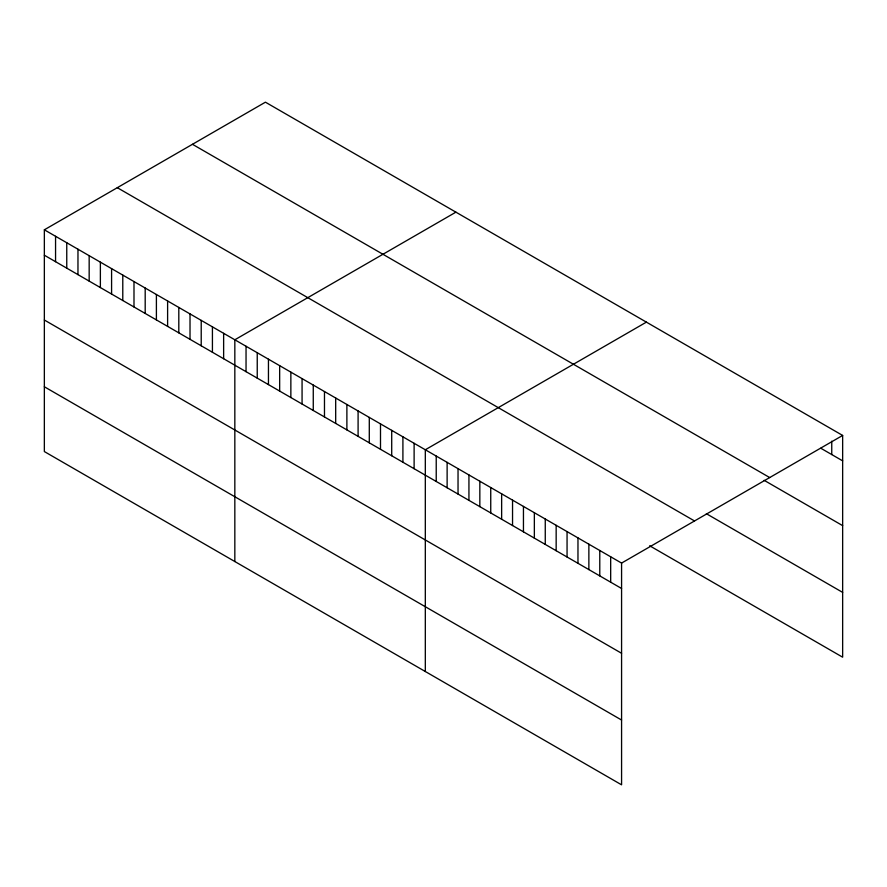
<?xml version="1.0" encoding="UTF-8"?>
<svg xmlns="http://www.w3.org/2000/svg" width="887" height="887" viewBox="0 0 887 887"><rect width="100%" height="100%" fill="white"/><g stroke="black" fill="none" stroke-linecap="round" stroke-linejoin="round"><path stroke-width="1.33" d="M44.35 229.811L621.576 563.079L621.576 784.818L44.35 451.561L44.35 229.811L265.424 102.182L842.65 435.439L842.65 657.189L649.661 545.771M455.907 212.159L234.833 339.788L234.833 561.538M646.39 322.136L425.316 449.764L425.316 671.514M621.576 563.079L842.65 435.439M820.841 448.257L842.65 460.852M192.468 144.304L769.694 477.561M764.15 480.322L842.65 525.636M706.362 513.706L842.65 592.394M117.306 187.689L694.532 520.957M44.35 255.223L621.576 588.48M44.35 320.019L621.576 653.275M44.35 386.765L621.576 720.033M831.751 441.183L831.751 454.554M610.677 556.781L610.677 582.194M599.778 550.483L599.778 575.896M588.868 544.186L588.868 569.598M577.969 537.899L577.969 563.3M567.059 531.601L567.059 557.014M556.16 525.304L556.16 550.716M545.261 519.006L545.261 544.418M534.351 512.719L534.351 538.121M523.452 506.422L523.452 531.834M512.542 500.124L512.542 525.536M501.643 493.826L501.643 519.239M490.744 487.54L490.744 512.941M479.834 481.242L479.834 506.654M468.935 474.944L468.935 500.357M458.036 468.646L458.036 494.059M447.126 462.36L447.126 487.761M436.227 456.062L436.227 481.475M414.118 443.3L414.118 468.702M402.909 436.825L402.909 462.238M391.71 430.361L391.71 455.763M380.501 423.886L380.501 449.299M369.291 417.422L369.291 442.824M358.093 410.947L358.093 436.36M346.884 404.483L346.884 429.896M335.685 398.008L335.685 423.421M324.476 391.544L324.476 416.957M313.266 385.069L313.266 410.481M302.068 378.605L302.068 404.017M290.858 372.141L290.858 397.542M279.66 365.666L279.66 391.078M268.451 359.202L268.451 384.603M257.241 352.727L257.241 378.139M246.043 346.263L246.043 371.664M223.635 333.324L223.635 358.725M212.425 326.848L212.425 352.261M201.216 320.384L201.216 345.786M190.018 313.909L190.018 339.322M178.808 307.445L178.808 332.858M167.61 300.97L167.61 326.383M156.4 294.506L156.4 319.919M145.191 288.031L145.191 313.444M133.992 281.567L133.992 306.98M122.783 275.103L122.783 300.505M111.585 268.628L111.585 294.04M100.375 262.164L100.375 287.565M89.166 255.689L89.166 281.101M77.967 249.225L77.967 274.626M66.758 242.75L66.758 268.162M55.559 236.286L55.559 261.687"/></g></svg>
